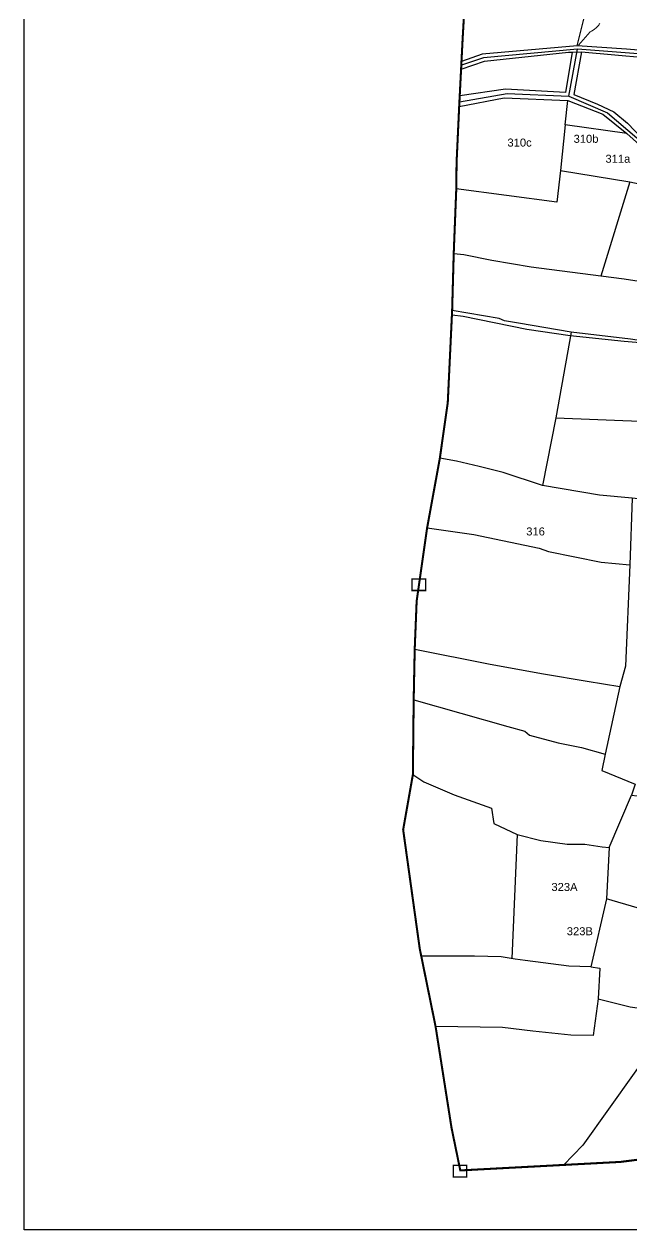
# Model space of a CAD drawing. Header units: inches. Extents: x 156 to 1336, y -394 to 439.
# Drawn here: x 155.6 to 368.1, y -394 to 27.8 of the extents above; entities that cross this region are included whole.
import ezdxf
from ezdxf.enums import TextEntityAlignment as Align

# ---------------------------------------------------------------- set-up
doc = ezdxf.new("R2010")
doc.units = ezdxf.units.IN
doc.header["$LTSCALE"] = 15
doc.header["$MEASUREMENT"] = 0
for name, color, linetype in [('BOUNDARY', 5, 'Continuous'), ('PLOT', 255, 'Continuous'), ('PLOT NO', 7, 'Continuous'), ('Profile2', 3, 'Continuous'), ('ROADS', 2, 'Continuous'), ('STREAM', 130, 'Continuous'), ('V', 6, 'Continuous')]:
    doc.layers.add(name, color=color, linetype=linetype)
doc.styles.get("Standard").update_dxf_attribs({"font": 'arial.ttf'})

msp = doc.modelspace()

# ---------------------------------------------------------------- linework, layer by layer
at = {"layer": 'BOUNDARY', "const_width": 0.713}
msp.add_lwpolyline([(397.64, -366.01), (364.16, -370.24), (308.14, -373.22), (305.07, -358.29), (299.51, -322.92), (293.95, -295.59), (288.16, -254.04), (291.56, -234.75), (291.84, -208.6), (292.2, -190.9), (292.88, -174.06), (296.54, -148.45), (301, -124.03), (303.76, -104.61), (305.29, -72.37), (305.84, -52.57), (306.74, -29.79), (306.84, -20.68), (307.75, -1.06), (308.96, 22.61), (309.93, 39.47)], dxfattribs=at)
at = {"layer": 'PLOT'}
for points in [[(679.74, -18.47), (687.91, -27.9), (682.9, -33.76), (674.48, -38.81), (664.63, -41.91), (658.45, -43.44), (652.5, -43.85), (646.36, -44.08), (626.51, -39.61), (601.56, -29.51), (586.66, -23.85), (557.53, -12.16), (546.7, -9.6), (507.01, -1.81), (494.61, 1.17), (468.89, 4.81), (439.76, 8.96), (406.92, 15.65), (366.29, 18.97), (349, 20.21), (352.02, 32.25)], [(347.32, 17.96), (344.95, 3.9), (323.91, 5.08), (307.94, 2.64)], [(308.42, 12.04), (316.57, 14.76), (345.93, 17.91), (347.32, 17.96), (350.54, 18.07), (384.2, 15.01), (401.83, 13.69), (406.4, 13.21), (439.36, 6.24), (476.54, 1), (494.02, -1.63), (519.08, -7.29), (545.85, -12.6), (539.34, -40.25), (537.33, -48.81), (533.27, -68.6), (528.49, -93.66), (527.81, -96.75), (517.58, -151.04), (527.53, -151.45), (540.9, -152.94)], [(349, 20.21), (315.79, 17.22), (308.56, 14.73)], [(350.54, 18.07), (347.81, 3.11), (356.18, -0.28), (361.85, -2.93), (366.61, -6.89), (371.74, -12.19), (399.34, -15.73)], [(307.75, -1.06), (323.53, 1.95), (345.71, 1.09), (357.95, -3.7), (366.43, -10.48), (344.85, -7.41), (345.71, 1.09)], [(344.85, -7.41), (343.13, -23.41), (341.93, -34.52), (306.74, -29.79)], [(343.13, -23.41), (367.49, -27.44), (382.41, -30.5), (371.93, -15.5), (366.43, -10.48)], [(367.49, -27.44), (357.29, -60.42)], [(382.41, -30.5), (385.51, -37.8), (390.55, -50.67), (387.91, -58.24), (386.8, -61.89), (385.73, -64.99), (375.24, -62.92), (365.49, -61.44), (357.29, -60.42), (332.95, -57.26), (319.16, -54.9), (309.37, -52.94), (305.84, -52.57)], [(385.73, -64.99), (379.93, -84.31), (367.67, -82.43), (346.91, -79.95), (328.52, -76.86), (323.62, -76.04), (321.73, -75.15), (305.29, -72.37)], [(346.91, -79.95), (341.51, -109.95), (336.94, -133.57)], [(341.51, -109.95), (373.87, -111.25)], [(499.5, -148.71), (498.63, -148.54), (483.08, -148.21), (469.86, -147.46), (455.72, -146.53), (446.52, -144.8), (442.2, -144.65), (434.06, -143.85), (418.69, -143.01), (415.51, -142.84), (401.17, -141.29), (395.3, -141.01), (392.88, -140.64), (383.53, -139.03), (373.61, -138.63), (368.24, -138.06), (356.8, -137.06), (336.94, -133.57), (323.17, -129.11), (314.71, -127.03), (306.76, -125.06), (301, -124.01)], [(368.24, -138.06), (367.42, -161.42), (365.88, -196.86), (363.93, -203.91), (358.85, -227.65), (357.64, -233.34), (369.31, -238.15), (368.05, -241.99), (374, -242.66), (380.05, -242.57), (388.32, -243.81), (395.68, -225.63)], [(296.54, -148.45), (312.85, -150.81), (335.7, -155.59), (339, -156.73), (357.42, -160.39), (367.42, -161.42)], [(292.2, -190.9), (318.57, -196.18), (337.28, -199.54), (352.55, -202.12), (363.93, -203.91)], [(291.84, -208.6), (324.76, -217.9), (330.75, -219.59), (332.36, -220.93), (342.32, -223.69), (350.58, -225.27), (358.85, -227.65)], [(291.56, -234.75), (295.38, -237.33), (306.03, -241.79), (319.11, -246.48), (319.87, -251.81), (328.05, -255.7), (336.3, -257.78), (345.54, -259.14), (351.73, -259.14), (357.78, -260.04), (360.23, -260.24), (368.05, -241.99)], [(328.05, -255.7), (326.15, -299.08)], [(438.1, -257.1), (431.01, -289.6), (430.02, -292.67), (411.73, -288.11), (402.4, -286.78), (387.34, -284.21), (378.16, -282.75), (369.94, -281.31), (359.29, -278.2)], [(360.23, -260.24), (359.29, -278.2), (353.81, -301.98), (346.05, -301.8), (330.84, -299.74), (327.3, -299.26), (322.44, -298.52), (313.1, -298.27), (294.49, -298.24)], [(353.81, -301.98), (356.94, -302.44), (356.39, -313.15), (354.66, -326.06), (346.76, -325.94), (333.46, -324.5), (322.92, -323.22), (299.51, -322.92)], [(356.39, -313.15), (367.6, -315.94), (382, -318.12), (405.41, -321.93), (421.53, -324.27), (417.88, -341.55), (413.43, -364.92)]]:
    msp.add_lwpolyline(points, dxfattribs=at)
at = {"layer": 'Profile2', "const_width": 0.5}
for points in [[(291.28, -166.29), (296, -166.29), (296, -170.34), (291.28, -170.34)], [(305.68, -371.46), (310.4, -371.46), (310.4, -375.5), (305.68, -375.5)]]:
    msp.add_lwpolyline(points, close=True, dxfattribs=at)
at = {"layer": 'ROADS', "color": 2}
for points in [[(307.84, 0.64), (324.54, 3.51), (346.15, 2.54), (349.12, 18.96)], [(692.27, -26.01), (681.62, -37.44), (664.33, -43.34), (651.98, -45.5), (631.93, -43.01), (622.53, -39.84), (560.22, -15.39), (546.23, -11.04), (493.41, -0.01), (439.13, 7.42), (406.83, 14.53), (349.14, 19.05), (316.21, 15.98), (308.56, 13.44)], [(346.15, 2.54), (359.65, -3.31), (369.86, -11.98), (375.17, -17.84), (383.85, -30.93), (391.9, -49.96), (391.8, -63.33), (388.52, -86.53), (389.19, -111.67), (392.48, -129.56), (395.3, -141.01)], [(631.93, -43.01), (597.72, -63.48), (578.07, -73.99), (565.91, -79.87), (549.64, -87.07), (538.98, -92.48), (527.6, -98.52), (517.58, -102.13), (512.65, -102.94), (506.71, -99.8), (481.62, -96.02), (472.74, -94.85), (449.57, -89.44), (432.81, -88.8), (404.95, -88.45), (388.71, -86.18), (383.66, -84.77), (365.42, -83.22), (346.57, -81.27), (331.38, -79.03), (309.14, -74.54), (305.27, -74.04)], [(506.71, -99.8), (508.07, -107.46), (501.56, -148.96), (490.2, -191.51), (486.07, -204.06), (463.9, -218.72), (436.55, -235.32), (420.03, -252.84), (406.22, -275.63), (391.34, -305.22), (377.89, -326.61), (350.95, -364.44), (344.21, -371.36)]]:
    msp.add_lwpolyline(points, dxfattribs=at)
at = {"layer": 'STREAM', "color": 4, "lineweight": 0}
msp.add_lwpolyline([(356.92, 27.97), (356.69, 27.73), (356.57, 27.38), (355.63, 26.45), (355.05, 25.98), (354.93, 25.86), (354, 25.28), (353.53, 25.04), (349.44, 20.37)], dxfattribs=at)
at = {"layer": 'V', "color": 0}
msp.add_lwpolyline([(155.6, 439.36), (1335.52, 439.36), (1335.52, -394.02), (155.6, -394.02)], close=True, dxfattribs=at)

# ---------------------------------------------------------------- texts
at = {"layer": 'PLOT NO'}
for s, p in [('310c', (328.87, -13.66)), ('310b', (352.11, -12.34)), ('311a', (363.25, -19.32)), ('316', (334.46, -149.69)), ('323A', (344.58, -274.06)), ('323B', (349.95, -289.55))]:
    msp.add_text(s, height=2.8, dxfattribs=at).set_placement(p, align=Align.MIDDLE_CENTER)

doc.saveas('drawing.dxf')
